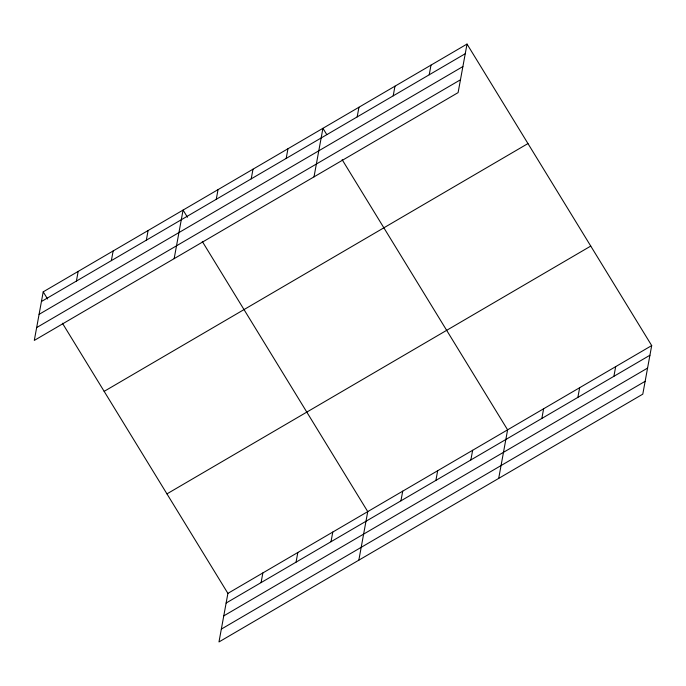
<?xml version="1.0" encoding="UTF-8"?>
<svg xmlns="http://www.w3.org/2000/svg" width="686" height="686" viewBox="0 0 686 686"><rect width="100%" height="100%" fill="white"/><g stroke="black" fill="none" stroke-linecap="round" stroke-linejoin="round"><path stroke-width="1.03" d="M43.209 291.85L34.3 340.419L458.102 92.619L467.02 44.058L43.209 291.85L47.608 299.027M76.403 281.071L78.178 271.407M111.364 260.629L113.139 250.965M146.332 240.186L148.107 230.522M174.158 258.639L183.068 210.079L187.458 217.248M216.262 199.3L218.037 189.636M251.222 178.857L252.997 169.193M286.191 158.415L287.957 148.751M62.426 323.226L227.898 593.381L218.98 641.942L642.791 394.15L651.7 345.581L467.02 44.058M314.008 176.868L322.926 128.308L326.768 134.585M261.083 582.603L262.858 572.939M357.174 116.903L358.95 107.248M296.052 562.16L297.827 552.496M393.198 95.843L394.973 86.179M331.012 541.717L332.787 532.053M429.222 74.783L430.997 65.119M358.838 560.17L367.747 511.61L202.284 241.455M400.941 500.823L402.716 491.167M435.902 480.38L437.677 470.725M470.87 459.937L472.645 450.282M498.696 478.399L507.606 429.839L342.143 159.684M541.854 418.434L543.629 408.77M577.878 397.374L579.653 387.71M613.901 376.305L615.676 366.65M41.443 301.514L465.245 53.722M39.085 314.351L462.887 66.559M36.658 327.582L460.46 79.782M104.161 391.354L527.963 143.563M166.947 493.877L590.757 246.077M227.898 593.381L651.7 345.581M226.123 603.045L649.925 355.245M223.765 615.882L647.567 368.082M221.338 629.105L645.14 381.313"/></g></svg>
